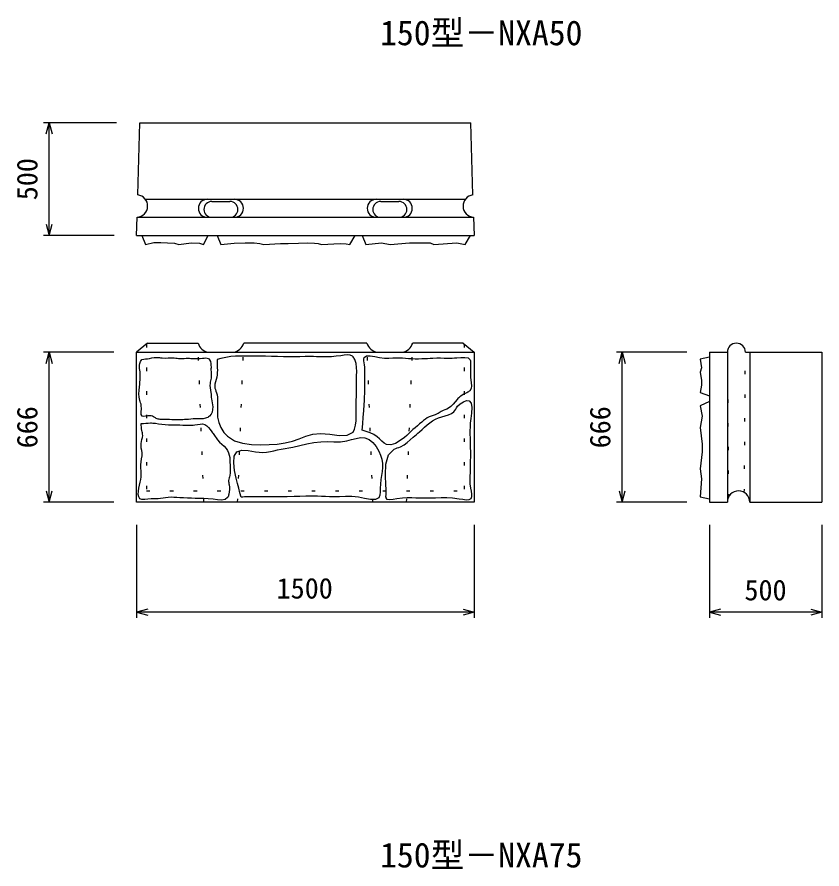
# Model space of a CAD drawing. Units: millimetres, scale not verified. Extents: x -25200 to 25200, y -17820 to 17820.
# Drawn here: x -8869 to -5295, y 4686 to 8468 of the extents above; entities that cross this region are included whole.
import ezdxf
from ezdxf.enums import TextEntityAlignment as Align

# ---------------------------------------------------------------- set-up
doc = ezdxf.new("R2010")
doc.units = ezdxf.units.MM
doc.header["$LTSCALE"] = 60
doc.linetypes.add('DOTTED', pattern=[1.75, 0.25, -1.5])
for name, color, linetype, lineweight in [('0-0_DIM', 7, 'Continuous', 25), ('0-4_OUTLINE', 3, 'Continuous', 25), ('0-5_OUTLINE2', 4, 'Continuous', 25), ('0-6_TXT', 7, 'Continuous', 25)]:
    doc.layers.add(name, color=color, linetype=linetype, lineweight=lineweight)
doc.styles.add('ＭＳ ゴシック', font='')
doc.styles.get('ＭＳ ゴシック').set_extended_font_data('MS Gothic')

msp = doc.modelspace()

# ---------------------------------------------------------------- linework, layer by layer
at = {"layer": '0-0_DIM'}
for p, q in [((-8427.84, 7998.61), (-8750.63, 7998.61)), ((-8725.63, 7498.61), (-8725.63, 7998.61)), ((-8437.62, 7498.61), (-8750.63, 7498.61)), ((-8438.76, 6979.99), (-8751.35, 6979.99)), ((-8726.35, 6313.99), (-8726.35, 6979.99)), ((-5895.15, 6979.99), (-6207.74, 6979.99)), ((-6182.74, 6313.99), (-6182.74, 6979.99)), ((-8438.76, 6313.99), (-8751.35, 6313.99)), ((-5895.15, 6313.99), (-6207.74, 6313.99)), ((-8338.76, 6213.99), (-8338.76, 5801.4)), ((-6838.76, 6213.99), (-6838.76, 5801.4)), ((-5795.15, 6213.99), (-5795.15, 5801.4)), ((-5295.15, 6213.99), (-5295.15, 5801.4)), ((-6838.76, 5826.4), (-8338.76, 5826.4)), ((-5295.15, 5826.4), (-5795.15, 5826.4))]:
    msp.add_line(p, q, dxfattribs=at)
for points in [[(-8739.03, 7948.61), (-8725.63, 7998.61), (-8712.24, 7948.61)], [(-8739.03, 7548.61), (-8725.63, 7498.61), (-8712.24, 7548.61)], [(-8739.75, 6929.99), (-8726.35, 6979.99), (-8712.95, 6929.99)], [(-6196.13, 6929.99), (-6182.74, 6979.99), (-6169.34, 6929.99)], [(-8739.75, 6363.99), (-8726.35, 6313.99), (-8712.95, 6363.99)], [(-6196.13, 6363.99), (-6182.74, 6313.99), (-6169.34, 6363.99)], [(-8288.76, 5839.8), (-8338.76, 5826.4), (-8288.76, 5813)], [(-6888.76, 5839.8), (-6838.76, 5826.4), (-6888.76, 5813)], [(-5745.15, 5839.8), (-5795.15, 5826.4), (-5745.15, 5813)], [(-5345.15, 5839.8), (-5295.15, 5826.4), (-5345.15, 5813)]]:
    msp.add_lwpolyline(points, dxfattribs=at)
at = {"layer": '0-4_OUTLINE'}
for p, q in [((-8332.48, 7678.21), (-8323.76, 7998.61)), ((-8323.76, 7998.61), (-6853.76, 7998.61)), ((-6845.03, 7678.21), (-6853.76, 7998.61)), ((-8023.76, 7658.61), (-7903.76, 7658.61)), ((-8004.2, 7648.85), (-7923.31, 7648.85)), ((-7273.76, 7658.61), (-7153.76, 7658.61)), ((-7254.2, 7648.85), (-7173.31, 7648.85)), ((-8337.62, 7498.61), (-8335.33, 7578.61)), ((-8023.76, 7578.61), (-7903.76, 7578.61)), ((-7273.76, 7578.61), (-7153.76, 7578.61)), ((-6842.19, 7578.61), (-6839.9, 7498.61)), ((-8337.62, 7498.61), (-6839.9, 7498.61)), ((-8338.76, 6979.99), (-6838.76, 6979.99)), ((-8338.76, 6313.99), (-8338.76, 6979.99)), ((-6838.76, 6979.99), (-6838.76, 6313.99)), ((-5795.15, 6979.99), (-5795.15, 6313.99)), ((-5795.15, 6979.99), (-5715.15, 6979.99)), ((-5635.15, 6979.99), (-5295.15, 6979.99)), ((-5295.15, 6979.99), (-5295.15, 6313.99)), ((-6838.76, 6313.99), (-8338.76, 6313.99)), ((-5795.15, 6313.99), (-5715.15, 6313.99)), ((-5615.15, 6313.99), (-5295.15, 6313.99))]:
    msp.add_line(p, q, dxfattribs=at)
for centre, radius, start, end in [((-8338.76, 7628.61), 50, 273.93581, 82.79104), ((-6838.76, 7628.61), 50, 97.20896, 266.06419), ((-8023.76, 7618.61), 40, 90, 270), ((-8004.2, 7613.73), 35.12, 90, 270), ((-7923.31, 7613.73), 35.12, 270, 90), ((-7903.76, 7618.61), 40, 270, 90), ((-7273.76, 7618.61), 40, 90, 270), ((-7254.2, 7613.73), 35.12, 90, 270), ((-7173.31, 7613.73), 35.12, 270, 90), ((-7153.76, 7618.61), 40, 270, 90), ((-5675.15, 6979.99), 40, 0, 180), ((-5665.15, 6313.99), 50, 0, 180)]:
    msp.add_arc(centre, radius, start, end, dxfattribs=at)
at = {"layer": '0-5_OUTLINE2'}
for p, q in [((-8298.76, 7658.61), (-6878.76, 7658.61)), ((-8335.33, 7578.61), (-6842.19, 7578.61)), ((-7336.62, 7498.61), (-7320.71, 7458.61)), ((-6879.51, 7458.61), (-6856.04, 7498.61)), ((-8289.21, 7019.99), (-8338.76, 6979.99)), ((-8289.21, 7019.99), (-8065.26, 7019.99)), ((-7315.26, 7019.99), (-7862.26, 7019.99)), ((-6888.31, 7019.99), (-7112.26, 7019.99)), ((-6888.31, 7019.99), (-6838.76, 6979.99)), ((-5715.15, 6979.99), (-5715.15, 6313.99)), ((-5615.15, 6979.99), (-5615.15, 6313.99))]:
    msp.add_line(p, q, dxfattribs=at)
at = {"layer": '0-5_OUTLINE2', "linetype": 'DOTTED'}
for p, q in [((-8293.76, 7016.32), (-8293.76, 6363.99)), ((-8038.76, 6313.99), (-8065.26, 7019.99)), ((-7889.32, 6313.99), (-7862.26, 7019.99)), ((-7288.76, 6313.99), (-7315.26, 7019.99)), ((-7139.32, 6313.99), (-7112.26, 7019.99)), ((-6883.76, 7016.32), (-6883.76, 6363.99)), ((-5715.15, 6979.99), (-5710.31, 6335.45)), ((-5639.82, 6357.1), (-5635.15, 6979.99)), ((-8294.63, 6363.76), (-6882.89, 6363.76))]:
    msp.add_line(p, q, dxfattribs=at)
at = {"layer": '0-5_OUTLINE2'}
for points in [[(-8314.8, 7498.61), (-8298.89, 7458.61), (-8261.27, 7466.51), (-8230.87, 7467.39), (-8200.9, 7466.07), (-8169.17, 7463.43), (-8150.55, 7458.61), (-8095.14, 7466.07), (-8059, 7464.31), (-8041.06, 7458.61), (-8020.26, 7498.61)], [(-7979.59, 7498.61), (-7963.76, 7458.61), (-7905.31, 7464.2), (-7856.62, 7465.02), (-7815.27, 7465.29), (-7790.52, 7462.84), (-7772.55, 7458.61), (-7699.36, 7463.12), (-7664.35, 7462.69), (-7619.04, 7464.19), (-7580.17, 7465.27), (-7547.95, 7463.55), (-7531.2, 7461.83), (-7516.36, 7458.61), (-7433.82, 7462.69), (-7406.98, 7461.4), (-7390.66, 7458.61), (-7367.19, 7498.61)], [(-7320.71, 7458.61), (-7250.6, 7465.13), (-7212.07, 7458.61), (-7125.75, 7465.65), (-7079.45, 7465.65), (-7034.19, 7465.13), (-7018.91, 7458.61), (-6916.1, 7465.13), (-6879.51, 7458.61)], [(-7538.92, 6959.93), (-7552.72, 6960.31), (-7566.54, 6960.55), (-7589.83, 6960.46), (-7613.03, 6959.99), (-7636.18, 6959.47), (-7659.32, 6959.24), (-7685.76, 6959.61), (-7712.23, 6960.43), (-7738.71, 6961.3), (-7765.17, 6961.85), (-7782.8, 6961.91), (-7800.42, 6961.82), (-7818.06, 6961.74), (-7835.74, 6961.85), (-7856.73, 6962.3), (-7877.71, 6962.63), (-7898.62, 6962.25), (-7919.37, 6960.55), (-7934.5, 6958.19), (-7949.55, 6955.05), (-7964.53, 6951.4), (-7979.48, 6947.48)], [(-7554.78, 6615.91), (-7520.81, 6619.62), (-7479.39, 6616.24), (-7438.19, 6610.79), (-7402.36, 6611.07), (-7377.06, 6624.85), (-7369.82, 6638.52), (-7365.55, 6655.7), (-7363.45, 6674.76), (-7362.69, 6694.08), (-7362.55, 6708.04), (-7362.58, 6721.45), (-7362.67, 6734.57), (-7362.69, 6747.63), (-7362.44, 6765.71), (-7362.02, 6784.01), (-7361.6, 6802.41), (-7361.38, 6820.78), (-7361.42, 6834.47), (-7361.53, 6848.14), (-7361.57, 6861.84), (-7361.38, 6875.64), (-7360.83, 6894), (-7361.03, 6912.32), (-7363.36, 6930.25), (-7369.22, 6947.48), (-7371.36, 6951.55), (-7373.81, 6955.4), (-7376.58, 6958.89), (-7379.68, 6961.85), (-7390.33, 6966.98), (-7402.94, 6968.1), (-7416.67, 6966.76), (-7430.64, 6964.47), (-7451.93, 6961.57), (-7472.19, 6959.91), (-7491.93, 6959.21), (-7511.66, 6959.24), (-7525.21, 6959.54), (-7538.92, 6959.93)], [(-7336.62, 6633.72), (-7334.02, 6662.25), (-7331.52, 6690.77), (-7329.24, 6719.27), (-7327.29, 6747.75), (-7326.35, 6764.33), (-7325.59, 6780.92), (-7325.04, 6797.57), (-7324.73, 6814.31), (-7324.67, 6831.78), (-7324.75, 6849.22), (-7324.82, 6866.49), (-7324.73, 6883.42), (-7324.59, 6893.29), (-7324.59, 6903.24), (-7324.98, 6913.52), (-7326.01, 6924.38), (-7327.28, 6933.3), (-7328.39, 6942.06), (-7328.63, 6949.98), (-7327.29, 6956.38), (-7317.68, 6963.44), (-7301.02, 6963.75), (-7280.53, 6960.37), (-7259.43, 6956.38), (-7237.56, 6954.06), (-7218.01, 6953.85), (-7199.64, 6954.58), (-7181.32, 6955.1), (-7169.17, 6954.85), (-7156.71, 6954.22), (-7144.07, 6953.39), (-7131.39, 6952.54), (-7116.22, 6951.7), (-7101.15, 6951.16), (-7086.16, 6950.99), (-7071.21, 6951.26), (-7059.11, 6951.8), (-7046.98, 6952.51), (-7034.81, 6953.24)], [(-8326.95, 6780.16), (-8327.42, 6795.15), (-8326.41, 6810.53), (-8324.81, 6825.92), (-8323.76, 6836.6), (-8322.9, 6847.15), (-8322.28, 6857.62), (-8321.95, 6868.06), (-8321.92, 6876.02), (-8322.12, 6884.01), (-8322.6, 6892.06), (-8323.38, 6900.19), (-8324.3, 6907.66), (-8325.05, 6915.11), (-8325.13, 6922.41), (-8324.09, 6929.47), (-8322.47, 6934.27), (-8320.25, 6938.94), (-8317.63, 6943.51), (-8314.8, 6948.04)], [(-8314.8, 6948.04), (-8306.24, 6948.94), (-8297.68, 6949.91), (-8289.1, 6951.01), (-8280.51, 6952.32), (-8270.14, 6954.16), (-8259.77, 6955.84), (-8249.41, 6956.84), (-8239.08, 6956.61), (-8235.51, 6956.16), (-8231.94, 6955.59), (-8228.37, 6954.99), (-8224.79, 6954.46), (-8211.27, 6953.69), (-8197.68, 6954.14), (-8184.06, 6954.76), (-8170.5, 6954.46), (-8164.41, 6953.81), (-8158.34, 6952.96), (-8152.28, 6952.16), (-8146.21, 6951.61), (-8136.6, 6951.54), (-8126.97, 6952.12), (-8117.31, 6952.79), (-8107.63, 6953.04), (-8102.42, 6952.83), (-8097.22, 6952.46), (-8092.04, 6952.01), (-8086.91, 6951.61), (-8076.62, 6951.18), (-8066.33, 6951.31), (-8055.79, 6951.94), (-8044.76, 6953.04), (-8037.75, 6953.82), (-8030.87, 6954.21), (-8024.5, 6953.65), (-8019.04, 6951.61), (-8013.77, 6946.2), (-8010.34, 6938.44), (-8008.41, 6929.41)], [(-8008.41, 6929.41), (-8007.61, 6920.19), (-8007.52, 6915.34), (-8007.57, 6910.69), (-8007.63, 6906.14), (-8007.61, 6901.62), (-8007.12, 6892.43), (-8006.45, 6883.11), (-8006.17, 6873.76), (-8006.9, 6864.49), (-8008.05, 6858.73), (-8009.5, 6853.02), (-8010.89, 6847.34), (-8011.9, 6841.64), (-8012.14, 6831.58), (-8010.97, 6821.42), (-8009.19, 6811.2), (-8007.61, 6800.93), (-8006.97, 6793.74), (-8006.57, 6786.56), (-8006.15, 6779.43), (-8005.47, 6772.37), (-8004, 6763.55), (-8002.21, 6754.75), (-8000.62, 6745.83), (-7999.75, 6736.66), (-8000.27, 6725.38), (-8002.71, 6714.32), (-8007.24, 6704.26), (-8014.04, 6695.96), (-8018.01, 6692.89), (-8022.39, 6690.34), (-8027.06, 6688.28), (-8031.9, 6686.67), (-8042.8, 6684.54), (-8053.86, 6683.8), (-8065.03, 6683.78), (-8076.19, 6683.82), (-8086.42, 6683.44), (-8096.6, 6682.71)], [(-7979.48, 6947.48), (-7979.53, 6938.35), (-7979.55, 6929.2), (-7979.54, 6920.06), (-7979.48, 6910.91), (-7979.38, 6900.43), (-7979.54, 6889.96), (-7980.33, 6879.51), (-7982.09, 6869.11), (-7985.05, 6858.53), (-7988.3, 6848.01), (-7990.73, 6837.57), (-7991.25, 6827.22), (-7990.12, 6820.4), (-7988.12, 6813.59), (-7985.72, 6806.76), (-7983.4, 6799.88), (-7980.93, 6790.21), (-7979.34, 6780.43), (-7978.47, 6770.58), (-7978.17, 6760.69), (-7978.52, 6743.4), (-7979.23, 6726.12), (-7979.41, 6708.81), (-7978.17, 6691.47), (-7972.98, 6667.68), (-7963.81, 6644.86), (-7951.04, 6624.12), (-7935.05, 6606.56), (-7903.69, 6586.65), (-7867.12, 6575.36), (-7827.48, 6570.28), (-7786.89, 6568.98), (-7749.81, 6569.5), (-7713.82, 6571.92), (-7678.99, 6576.97), (-7645.39, 6585.38), (-7615.81, 6595.96), (-7586.02, 6607.08), (-7554.78, 6615.91)], [(-7034.81, 6953.24), (-7022.55, 6953.82), (-7005.68, 6954.18), (-6988.81, 6954.18), (-6972.17, 6953.99), (-6955.97, 6953.82), (-6946.53, 6953.81), (-6937, 6953.96), (-6927.02, 6954.36), (-6916.28, 6955.1), (-6898.62, 6956.62), (-6881.14, 6957.02), (-6866.51, 6954.22), (-6857.38, 6946.14), (-6855.8, 6941.16), (-6855.14, 6935.4), (-6855.08, 6929.2), (-6855.3, 6922.9), (-6855.54, 6915.71), (-6855.72, 6908.79), (-6855.86, 6902.05), (-6855.97, 6895.4), (-6856.06, 6886.19), (-6855.98, 6876.85), (-6855.55, 6867.23), (-6854.63, 6857.18), (-6852.82, 6843.81), (-6851.66, 6830.58), (-6852.81, 6818.57), (-6857.98, 6808.89), (-6860.82, 6806.36), (-6864.12, 6804.12), (-6867.7, 6802.09), (-6871.4, 6800.17), (-6878.47, 6796.55), (-6885.32, 6792.89), (-6891.92, 6789.01), (-6898.24, 6784.75), (-6902.66, 6781.3), (-6906.92, 6777.59)], [(-5795.15, 6958.52), (-5835.15, 6948.91), (-5830.45, 6911.01), (-5835.15, 6891.35), (-5829.61, 6854.61), (-5829.61, 6833.3), (-5835.15, 6800.43), (-5795.15, 6786.23)], [(-8096.6, 6682.71), (-8106.76, 6681.83), (-8116.92, 6680.96), (-8124.94, 6680.4), (-8132.97, 6679.97), (-8141.01, 6679.68), (-8149.06, 6679.53), (-8157.11, 6679.54), (-8165.16, 6679.68), (-8173.19, 6679.92), (-8181.21, 6680.25), (-8191.7, 6680.75), (-8202.19, 6681.23), (-8212.72, 6681.57), (-8223.36, 6681.68), (-8228.28, 6681.64), (-8233.16, 6681.74), (-8237.97, 6682.16), (-8242.65, 6683.1), (-8246.53, 6684.45), (-8250.3, 6686.18), (-8254, 6688.16), (-8257.65, 6690.25), (-8262.68, 6693.02), (-8267.84, 6695.45), (-8273.26, 6697.23), (-8279.08, 6698.1), (-8288.66, 6697.51), (-8298.33, 6695.86), (-8306.95, 6694.79), (-8313.38, 6695.96), (-8317.45, 6703.08), (-8317.73, 6715), (-8316.72, 6729.18), (-8316.95, 6743.09), (-8318.22, 6749.32), (-8320.08, 6755.05), (-8322.16, 6760.52), (-8324.09, 6765.94), (-8326.95, 6780.16)], [(-6906.92, 6777.59), (-6911.03, 6773.65), (-6915, 6769.51), (-6924.1, 6759.05), (-6933.12, 6748.56), (-6942.67, 6738.94), (-6953.41, 6731.12), (-6961.15, 6727.32), (-6969.3, 6724.08), (-6977.51, 6720.84), (-6985.42, 6717.04), (-6990.01, 6714.25), (-6994.49, 6711.26), (-6998.97, 6708.31), (-7003.57, 6705.61), (-7012.21, 6701.85), (-7021.27, 6698.91), (-7030.38, 6696.09), (-7039.2, 6692.72), (-7047.77, 6688.06), (-7055.82, 6682.41), (-7063.57, 6676.16), (-7071.21, 6669.68), (-7081.3, 6661.29), (-7091.39, 6653.03), (-7101.31, 6644.78), (-7110.9, 6636.4), (-7119.9, 6627.99), (-7128.82, 6619.39), (-7138.06, 6610.66), (-7148.03, 6601.85), (-7167.22, 6587.23), (-7188.1, 6575.3), (-7209.07, 6568.83), (-7228.56, 6570.59), (-7239.21, 6576.56), (-7249.21, 6585.15), (-7259.06, 6594.88), (-7269.26, 6604.26), (-7284.67, 6614.75)], [(-7230.77, 6336.89), (-7230.6, 6349.24), (-7230.5, 6361.77), (-7230.53, 6374.67), (-7230.77, 6388.12), (-7232.37, 6435.39), (-7230.82, 6483.02), (-7220.11, 6523.66), (-7194.24, 6549.99), (-7187.65, 6552.68), (-7180.65, 6554.99), (-7173.49, 6557.26), (-7166.43, 6559.8), (-7150.74, 6568.01), (-7136.48, 6578.54), (-7123.02, 6590.33), (-7109.73, 6602.31), (-7102.79, 6608.24), (-7095.8, 6614.04), (-7088.82, 6619.84), (-7081.92, 6625.75), (-7070.54, 6636.13), (-7059.31, 6646.7), (-7047.93, 6657.02), (-7036.12, 6666.63), (-7023.98, 6674.95), (-7011.08, 6682.17), (-6997.35, 6688.3), (-6982.69, 6693.33), (-6967.63, 6697.38), (-6952.83, 6701.62), (-6939.49, 6707.27), (-6928.82, 6715.57), (-6924.73, 6721.03), (-6921.07, 6727.15), (-6917.27, 6733.57), (-6912.79, 6739.99), (-6901.11, 6751.34), (-6887.11, 6760.07), (-6873.17, 6764.87)], [(-6873.17, 6764.87), (-6861.64, 6764.4), (-6852.53, 6753.64), (-6850.16, 6734.04), (-6851.81, 6709.79), (-6854.77, 6685.05), (-6856.65, 6665.51), (-6857.65, 6647.92), (-6857.97, 6631.34), (-6857.83, 6614.85), (-6857.48, 6600.01), (-6857.04, 6584.75), (-6856.62, 6569.28), (-6856.3, 6553.81), (-6856.17, 6540.21), (-6856.16, 6526.7), (-6856.22, 6513.2), (-6856.3, 6499.63), (-6856.36, 6486.15), (-6856.47, 6472.67), (-6856.68, 6459.32), (-6857.06, 6446.22), (-6857.8, 6429.64), (-6858.26, 6413.01), (-6857.74, 6395.63), (-6855.54, 6376.79), (-6852.97, 6362.86), (-6850.81, 6349.31), (-6850.56, 6337.55), (-6853.76, 6328.99), (-6862.34, 6324.39), (-6875.07, 6323.71), (-6890.18, 6325.42), (-6905.92, 6327.95), (-6934.92, 6331.52), (-6960.94, 6332.95), (-6985.6, 6333.04), (-7010.49, 6332.53), (-7032.24, 6332.16), (-7054.51, 6331.99)], [(-5795.15, 6761.59), (-5835.15, 6742.31), (-5827.34, 6695.69), (-5835.15, 6646.29), (-5827.34, 6571.08), (-5827.34, 6537.35), (-5835.15, 6461.49), (-5830.13, 6417.25), (-5835.15, 6338.19), (-5795.15, 6328.99)], [(-8314.99, 6543.53), (-8316.9, 6554.12), (-8318.36, 6564.69), (-8318.35, 6575.21), (-8316.7, 6584.12), (-8314.25, 6592.99), (-8312.01, 6601.86), (-8310.97, 6610.75), (-8311.27, 6616.1), (-8312.1, 6621.46), (-8313.2, 6626.83), (-8314.33, 6632.22), (-8315.6, 6639.92), (-8316.5, 6647.63), (-8317.15, 6655.35), (-8317.68, 6663.07)], [(-8317.68, 6663.07), (-8307.45, 6664.09), (-8297.22, 6664.97), (-8286.99, 6665.57), (-8276.75, 6665.76), (-8271.21, 6665.64), (-8265.67, 6665.36), (-8260.13, 6664.95), (-8254.61, 6664.41), (-8240.16, 6662.52), (-8225.75, 6660.33), (-8211.34, 6658.33), (-8196.9, 6657.04), (-8187.71, 6656.75), (-8178.49, 6656.78), (-8169.25, 6656.93), (-8159.99, 6657.04), (-8146.34, 6656.86), (-8132.71, 6656.43), (-8119.13, 6655.97), (-8105.64, 6655.69), (-8099.18, 6655.71), (-8092.69, 6655.89), (-8086.14, 6656.31), (-8079.47, 6657.04), (-8067.72, 6658.95), (-8055.97, 6660.76), (-8044.74, 6661.2), (-8034.51, 6659.05), (-8025.81, 6653.6), (-8018.15, 6645.63), (-8011.12, 6636.32), (-8004.32, 6626.85), (-8001.05, 6622.58), (-7997.79, 6618.44), (-7994.61, 6614.31), (-7991.57, 6610.08), (-7988.4, 6605.24), (-7985.33, 6600.28), (-7982.18, 6595.37)], [(-7284.67, 6614.75), (-7301.31, 6622.56), (-7318.76, 6628.58), (-7336.62, 6633.72)], [(-7982.18, 6595.37), (-7978.82, 6590.63), (-7969.79, 6580.65), (-7959.74, 6571.52), (-7949.67, 6562.39), (-7940.57, 6552.4), (-7934.65, 6543.45), (-7929.98, 6533.7), (-7926.58, 6523.4), (-7924.47, 6512.83), (-7923.7, 6504.98), (-7923.4, 6497.11), (-7923.29, 6489.22), (-7923.13, 6481.3), (-7922.45, 6468.96), (-7921.8, 6456.63), (-7921.99, 6444.39), (-7923.8, 6432.34), (-7925.29, 6426.97), (-7926.92, 6421.63), (-7928.33, 6416.27), (-7929.17, 6410.88), (-7929.21, 6405.89), (-7928.72, 6400.86), (-7927.95, 6395.8), (-7927.15, 6390.75), (-7926.13, 6380.58), (-7926.01, 6370.42), (-7926.8, 6360.2), (-7928.49, 6349.84), (-7929.44, 6345.67), (-7930.6, 6341.62), (-7932.05, 6337.82), (-7933.86, 6334.41), (-7944.97, 6325.75), (-7960.84, 6323.24), (-7979.32, 6324.47), (-7998.28, 6327.03), (-8019.79, 6329.29), (-8039.62, 6330.41)], [(-7873.42, 6336.75), (-7879.09, 6356.01), (-7884.72, 6375.89), (-7890.3, 6397.01), (-7895.79, 6420.01), (-7902.63, 6454.56), (-7906.35, 6488.96), (-7904.01, 6518.36), (-7892.7, 6537.95), (-7871.37, 6544.62), (-7842.56, 6542.76), (-7810.1, 6537.72), (-7777.8, 6534.87), (-7760.49, 6536.01), (-7744.09, 6538.87), (-7728.19, 6542.64), (-7712.36, 6546.5), (-7695.77, 6549.95), (-7678.92, 6552.96), (-7661.94, 6555.87), (-7644.93, 6558.99), (-7613.58, 6565.83), (-7582.39, 6573.04), (-7551.26, 6579.15), (-7520.05, 6582.7), (-7491.35, 6583.03), (-7462.46, 6582.26), (-7433.32, 6582.65), (-7403.91, 6586.45), (-7383.45, 6591.74), (-7363.19, 6597.36), (-7343.49, 6600.93), (-7324.7, 6600.05), (-7306.09, 6592.36), (-7289.32, 6578.74), (-7274.79, 6561.02), (-7262.91, 6541), (-7255, 6522.91), (-7249.48, 6504.65), (-7246.41, 6486.44)], [(-8039.62, 6330.41), (-8058.58, 6330.85), (-8077.46, 6331.06), (-8094.37, 6331.36), (-8111.64, 6331.89), (-8129.1, 6332.66), (-8146.57, 6333.74), (-8159.38, 6334.69), (-8172.12, 6335.47), (-8184.84, 6335.72), (-8197.57, 6335.08), (-8208.91, 6333.62), (-8220.23, 6331.74), (-8231.45, 6330.02), (-8242.53, 6329.05), (-8249.98, 6329.01), (-8257.49, 6329.23), (-8265.24, 6329.36), (-8273.39, 6329.05), (-8287.6, 6327.26), (-8301.77, 6325.33), (-8314.34, 6325.25), (-8323.76, 6328.99), (-8328.71, 6337.17), (-8330.43, 6348.81), (-8329.81, 6362.3), (-8327.75, 6376), (-8324.8, 6389.69), (-8321.77, 6402.27), (-8319.2, 6414.29), (-8317.68, 6426.3), (-8317.56, 6439.16), (-8318.3, 6452.4), (-8319.07, 6465.84), (-8319.02, 6479.29), (-8317.59, 6492.82), (-8315.51, 6506.23), (-8313.84, 6519.58), (-8313.66, 6532.95), (-8314.99, 6543.53)], [(-7246.41, 6486.44), (-7245.84, 6468.48), (-7247.61, 6450.82), (-7250.7, 6433.02), (-7253.84, 6414.46), (-7255.8, 6394.53), (-7256.01, 6376.97), (-7256.18, 6359.78), (-7257.93, 6344.68), (-7262.91, 6333.38), (-7277.89, 6325.79), (-7299.96, 6326.21), (-7325.9, 6330.93), (-7352.53, 6336.23), (-7382.88, 6339.51), (-7410.65, 6339.7), (-7437.1, 6338.51), (-7463.5, 6337.65), (-7480.91, 6337.93), (-7498.67, 6338.72), (-7516.63, 6339.69), (-7534.63, 6340.49), (-7560.75, 6340.92), (-7586.72, 6340.61), (-7612.61, 6339.89), (-7638.48, 6339.07), (-7670.07, 6338.29), (-7701.73, 6337.81), (-7733.41, 6337.61), (-7765.09, 6337.65), (-7784.66, 6337.78), (-7804.22, 6337.89), (-7823.78, 6337.88), (-7843.34, 6337.65), (-7850.9, 6337.48), (-7858.47, 6337.28), (-7866.04, 6337.05), (-7873.61, 6336.82)], [(-7054.51, 6331.99), (-7076.52, 6332.09), (-7097.51, 6332.53), (-7116.69, 6333.21), (-7136, 6333.39), (-7157.24, 6332.19), (-7182.25, 6328.72), (-7198.35, 6325.78), (-7213.55, 6324.07), (-7225.11, 6325.83), (-7230.34, 6333.29), (-7230.41, 6334.38), (-7230.42, 6335.51), (-7230.39, 6336.68), (-7230.34, 6337.87)]]:
    msp.add_lwpolyline(points, dxfattribs=at)
for centre, start, end in [((-8008.12, 7038.96), 198.36646, 258.36646), ((-7919.4, 7038.96), 281.63354, 341.63354), ((-7258.12, 7038.96), 198.36646, 258.36646), ((-7169.4, 7038.96), 281.63354, 341.63354)]:
    msp.add_arc(centre, 60.21, start, end, dxfattribs=at)

# ---------------------------------------------------------------- texts
at = {"layer": '0-0_DIM', "style": 'ＭＳ ゴシック'}
for s, p in [('500', (-8750.71, 7654.54)), ('666', (-8750.71, 6553.24)), ('666', (-6207.1, 6553.24))]:
    msp.add_text(s, height=91.64, rotation=90, dxfattribs=at).set_placement(p, align=Align.BOTTOM_LEFT)
for s, p in [('1500', (-7716.3, 5858.7)), ('500', (-5639.22, 5850.77))]:
    msp.add_text(s, height=91.64, dxfattribs=at).set_placement(p, align=Align.BOTTOM_LEFT)
at = {"layer": '0-6_TXT', "style": 'ＭＳ ゴシック'}
for s, p in [('150型－NXA50', (-7257.21, 8309.6)), ('150型－NXA75', (-7257.21, 4659.6))]:
    msp.add_text(s, height=110, dxfattribs=at).set_placement(p, align=Align.BOTTOM_LEFT)

doc.saveas('drawing.dxf')
